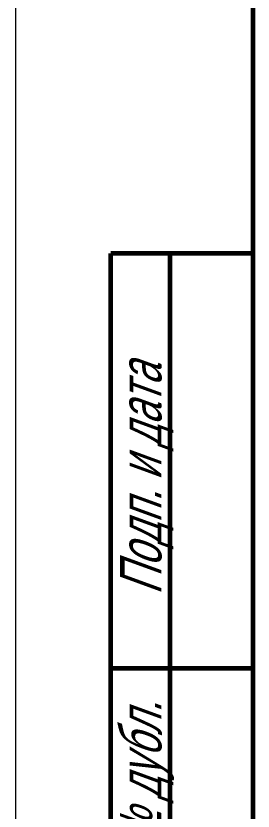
# Model space of a CAD drawing. Extents: x 0 to 841, y 0 to 594.
# Drawn here: x 0 to 20, y 103 to 170.1 of the extents above; entities that cross this region are included whole.
import ezdxf

# ---------------------------------------------------------------- set-up
doc = ezdxf.new("R2010")
doc.units = 0
doc.header["$MEASUREMENT"] = 0
doc.linetypes.add('K5LT_BASIC', pattern=[0])
doc.linetypes.add('K5LT_THIN', pattern=[0])
doc.styles.add('K5_TEXTSTYLE', font='win_eskd.shx', dxfattribs={"width": 0.7, "oblique": 15, "bigfont": 'b_eskd.shx'})

# ---------------------------------------------------------------- blocks, each defined once
blk = doc.blocks.new('*S')
at = {"color": 7, "linetype": 'K5LT_THIN', "lineweight": 18}
blk.add_line((0, 0), (0, 594), dxfattribs=at)
at = {"color": 5, "linetype": 'K5LT_BASIC', "lineweight": 60}
for p, q in [((20, 5), (20, 589)), ((8, 5), (8, 150)), ((20, 150), (8, 150)), ((13, 5), (13, 150)), ((20, 115), (8, 115))]:
    blk.add_line(p, q, dxfattribs=at)
at = {"color": 7, "style": 'K5_TEXTSTYLE', "oblique": 20, "width": 0.7}
for s, p in [('Подп. и дата', (12.273, 121.215)), ('Инв. № дубл.', (12.273, 91.784))]:
    blk.add_text(s, height=3.5, rotation=90, dxfattribs=at).set_placement(p)

msp = doc.modelspace()

# ---------------------------------------------------------------- block references
msp.add_blockref('*S', (0, 0))

doc.saveas('drawing.dxf')
